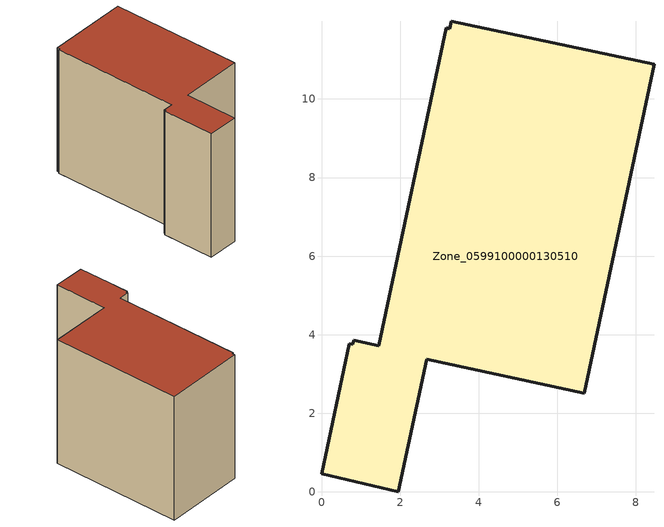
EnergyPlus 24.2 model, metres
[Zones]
Zone_0599100000130510
 floor ground (C_G): 0,0.47 0.7,3.77 0.8,3.75 0.82,3.86 1.46,3.72 3.17,11.81 3.26,11.79 3.3,11.98 8.46,10.88 6.68,2.51 2.68,3.37 1.96,0 z0
 wall outside (C_F): 1.46,3.72 0.82,3.86 0.8,3.75 0.7,3.77 0,0.47 1.96,0 2.68,3.37 6.68,2.51 8.46,10.88 3.3,11.98 3.26,11.79 3.17,11.81 1.46,3.72 z0:8.47
 roof outside (C_R): 0.7,3.77 0,0.47 1.96,0 2.68,3.37 6.68,2.51 8.46,10.88 3.3,11.98 3.26,11.79 3.17,11.81 1.46,3.72 0.82,3.86 0.8,3.75 z8.47
[BUILDING]
Pand.0599100000130510: North Axis=0; Terrain=City; Loads Convergence Tolerance Value=0.04; Temperature Convergence Tolerance Value=0.4; Solar Distribution=FullExterior; Maximum Number of Warmup Days=25; Minimum Number of Warmup Days=1
[Site:Location]
Rotterdam.The.Hague.AP_ZH_NLD Design_Conditions: Latitude=51.96; Longitude=4.45; Time Zone=1; Elevation=-4.5
[SITE:GROUNDTEMPERATURE:BUILDINGSURFACE]
18, 18, 18, 18, 18, 18, 18, 18, 18, 18, 18, 18
[MATERIAL] Thermal Absorptance=0.9; Solar Absorptance=0.7; Visible Absorptance=0.7
Name | Roughness | Thickness | Conductivity | Density | Specific Heat
G.TC.1975-1991 | MediumSmooth | 0.15 | 0.288461 | 540 | 1210
F.TC.1975-1991 | Rough | 0.3 | 0.230769 | 1920 | 840
R.TC.1975-1991 | MediumRough | 0.2 | 0.153846 | 1500 | 1000
[CONSTRUCTION]
C_G: G.TC.1975-1991
C_F: F.TC.1975-1991
C_R: R.TC.1975-1991
[ZONE]
Zone_0599100000130510: Type=1; Multiplier=1; Ceiling Height=Autocalculate; Volume=Autocalculate; Floor Area=autocalculate; Part of Total Floor Area=Yes
[ZONEINFILTRATION:DESIGNFLOWRATE]
Infil_Zone_0599100000130510: Zone or ZoneList or Space or SpaceList=Zone_0599100000130510; Schedule=AlwaysOn; Design Flow Rate Calculation Method=Flow/Area; Flow Rate per Floor Area=0.003; Constant Term Coefficient=1; Temperature Term Coefficient=0; Velocity Term Coefficient=0; Velocity Squared Term Coefficient=0
[HVACTEMPLATE:ZONE:IDEALLOADSAIRSYSTEM]
Zone_0599100000130510: Maximum Heating Supply Air Temperature=50; Minimum Cooling Supply Air Temperature=13; Maximum Heating Supply Air Humidity Ratio=0.0156; Minimum Cooling Supply Air Humidity Ratio=0.0077; Heating Limit=NoLimit; Cooling Limit=NoLimit; Dehumidification Control Type=ConstantSensibleHeatRatio; Cooling Sensible Heat Ratio=0.7; Dehumidification Setpoint=60; Humidification Control Type=None; Humidification Setpoint=30; Outdoor Air Method=None; Outdoor Air Flow Rate per Person=0.00944; Outdoor Air Flow Rate per Zone Floor Area=0; Outdoor Air Flow Rate per Zone=0; Demand Controlled Ventilation Type=None; Outdoor Air Economizer Type=NoEconomizer; Heat Recovery Type=None; Sensible Heat Recovery Effectiveness=0.7; Latent Heat Recovery Effectiveness=0.65
[ZONECONTROL:THERMOSTAT]
ThermostatControl_Zone_0599100000130510: Zone or ZoneList=Zone_0599100000130510; Control Type Schedule=DualSetpointControlType; Control 1=Thermostat_Zone_0599100000130510; Temperature Difference Between Cutout And Setpoint=0
[THERMOSTATSETPOINT:DUALSETPOINT]
Thermostat_Zone_0599100000130510: Heating Setpoint Temperature Schedule=HeatingSetpoint_Zone_0599100000130510; Cooling Setpoint Temperature Schedule=CoolingSetpoint_Zone_0599100000130510
[SCHEDULE:COMPACT]
HeatingSetpoint_Zone_0599100000130510: Through: 12/31, For: AllDays, Until: 24:00, 21
CoolingSetpoint_Zone_0599100000130510: Through: 12/31, For: AllDays, Until: 24:00, 24
DualSetpointControlType: Through: 12/31, For: AllDays, Until: 24:00, 4
AlwaysOn: Through: 12/31, For: AllDays, Until: 24:00, 1
